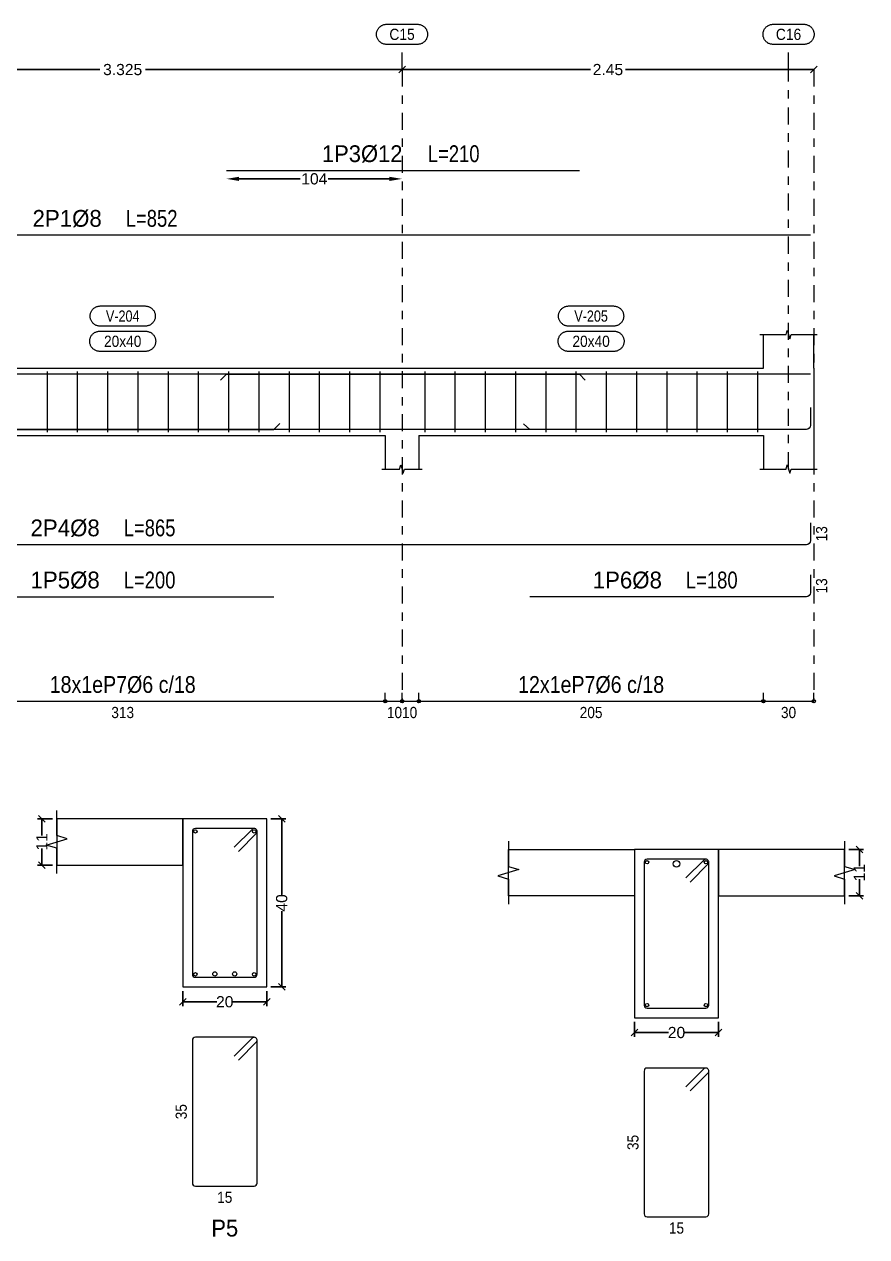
# Model space of a CAD drawing. Header units: millimetres. Extents: x 0 to 190, y -70 to 53.
# Drawn here: x 98.63 to 108.66, y -2.4 to 12.03 of the extents above; entities that cross this region are included whole.
import ezdxf
from ezdxf.enums import TextEntityAlignment as Align

# ---------------------------------------------------------------- set-up
doc = ezdxf.new("R2010")
doc.units = ezdxf.units.MM
doc.linetypes.add('CYPE_RAYAPUNTO', pattern=[0.4125, 0.2025, -0.105, 0, -0.105])
for name, color, linetype, lineweight in [('ALZ_ARM_LONG_ARM_TEXTOS', 3, 'Continuous', 9), ('ALZ_ARM_LONG_TXT_LONG', 3, 'Continuous', 9), ('ALZ_ARM_TRANS_TXT_EST', 3, 'Continuous', 9), ('ALZ_CONT_NUDOS', 122, 'Continuous', 9), ('ALZ_CONT_VIG_HORMIGON', 2, 'Continuous', 9), ('ALZ_COT_COT_ANCLAJES', 3, 'Continuous', 0), ('ALZ_COT_COT_ARM', 3, 'Continuous', 0), ('ALZ_COT_COT_EST', 3, 'Continuous', 0), ('ALZ_COT_COT_LIN_APOYOS', 2, 'CYPE_RAYAPUNTO', 0), ('ALZ_COT_LONGITUD_PROYECTADA', 122, 'Continuous', 0), ('ALZ_COT_TEXTOS_ESTRIBOS', 122, 'Continuous', 0), ('ALZ_REF_COT_LIN_AUX_COTA', 2, 'CYPE_RAYAPUNTO', 9), ('ALZ_REF_REF_NOMBRE', 3, 'Continuous', 9), ('ALZ_REF_REF_REFERENCIA', 3, 'Continuous', 9), ('ALZ_REF_TEXTO_REF_NOMBRE', 3, 'Continuous', 9), ('ALZ_REF_TEXTO_REF_REFERENCIA', 3, 'Continuous', 9), ('ARM_LONGITUDINAL_Ø10', 103, 'Continuous', 9), ('ARM_LONGITUDINAL_Ø12', 171, 'Continuous', 9), ('ARM_LONGITUDINAL_Ø16', 212, 'Continuous', 9), ('ARM_LONGITUDINAL_Ø8', 32, 'Continuous', 9), ('ARM_TRANSVERSAL_Ø6', 151, 'Continuous', 9), ('SEC_CONT_FORJADOS_SECCION', 8, 'Continuous', 9), ('SEC_CONT_VIG_HORMIGON_SECCION', 2, 'Continuous', 9), ('SEC_COTAS_SEC_DIM_VIGA', 122, 'Continuous', 0), ('SEC_COTAS_TEXTOS_DESPIECE_ESTRIBADO', 122, 'Continuous', 0), ('SEC_REF_TXT_POSICIONES_ARM_ESTRIBOS', 1, 'Continuous', 9)]:
    doc.layers.add(name, color=color, linetype=linetype, lineweight=lineweight)
doc.styles.add('CYPETXT_0.2_romans', font='arial.ttf', dxfattribs={"height": 0.133333})
doc.styles.add('CYPETXT_romans', font='arial.ttf', dxfattribs={"height": 0.2})
doc.dimstyles.new('cype_arrow', dxfattribs={"dimtxt": 0.18, "dimasz": 0.15, "dimexe": 0.05, "dimexo": 0.05, "dimgap": 0, "dimtad": 0, "dimdec": 4, "dimzin": 0, "dimdsep": 46, "dimtxsty": 'CYPETXT_0.2_romans', "dimcen": 0.09, "dimadec": 0, "dimazin": 0, "dimtfac": 1, "dimtdec": 4, "dimtofl": 0, "dimtmove": 2, "dimatfit": 3, "dimfxl": 1, "dimtolj": 1, "dimtzin": 0, "dimarcsym": 0})
doc.dimstyles.new('cype_oblique', dxfattribs={"dimtxt": 0.18, "dimasz": 0.18, "dimexe": 0.05, "dimexo": 0.05, "dimgap": 0, "dimtad": 0, "dimdec": 4, "dimzin": 0, "dimdsep": 46, "dimtxsty": 'CYPETXT_0.2_romans', "dimblk": 'OBLIQUE', "dimtsz": 0.04, "dimcen": 0.09, "dimadec": 0, "dimazin": 0, "dimtfac": 1, "dimtdec": 4, "dimtofl": 0, "dimtmove": 2, "dimatfit": 3, "dimfxl": 1, "dimtolj": 1, "dimtzin": 0, "dimarcsym": 0})

# ---------------------------------------------------------------- blocks, each defined once
blk = doc.blocks.new('*D421')
at = {"layer": 'ALZ_COT_LONGITUD_PROYECTADA', "color": 0, "lineweight": -2, "transparency": 16777216}
for p, q in [((96.434, 11.447), (96.514, 11.527)), ((96.474, 11.487), (99.529, 11.487)), ((103.125, 11.487), (100.07, 11.487)), ((103.085, 11.447), (103.165, 11.527))]:
    blk.add_line(p, q, dxfattribs=at)
at = {"layer": 'Defpoints', "color": 0, "transparency": 16777216}
for p in [(96.474, 11.487), (96.474, 11.487), (103.125, 11.487)]:
    blk.add_point(p, dxfattribs=at)
at = {"layer": 'ALZ_COT_LONGITUD_PROYECTADA', "color": 0, "transparency": 16777216, "insert": (99.799, 11.487), "char_height": 0.1333, "attachment_point": 5, "style": 'CYPETXT_0.2_romans'}
blk.add_mtext('\\A1;3.325', dxfattribs=at)
blk = doc.blocks.new('_OBLIQUE')
at = {"color": 0, "linetype": 'ByBlock', "lineweight": -2}
blk.add_line((-0.5, -0.5), (0.5, 0.5), dxfattribs=at)
blk = doc.blocks.new('*D422')
at = {"layer": 'ALZ_COT_LONGITUD_PROYECTADA', "color": 0, "lineweight": -2, "transparency": 16777216}
for p, q in [((103.085, 11.447), (103.165, 11.527)), ((103.125, 11.487), (105.367, 11.487)), ((108.025, 11.487), (105.782, 11.487)), ((107.985, 11.447), (108.065, 11.527))]:
    blk.add_line(p, q, dxfattribs=at)
at = {"layer": 'Defpoints', "color": 0, "transparency": 16777216}
for p in [(103.125, 11.487), (103.125, 11.487), (108.025, 11.487)]:
    blk.add_point(p, dxfattribs=at)
at = {"layer": 'ALZ_COT_LONGITUD_PROYECTADA', "color": 0, "transparency": 16777216, "insert": (105.575, 11.487), "char_height": 0.1333, "attachment_point": 5, "style": 'CYPETXT_0.2_romans'}
blk.add_mtext('\\A1;2.45', dxfattribs=at)
blk = doc.blocks.new('*D424')
at = {"layer": 'ALZ_COT_COT_ARM', "color": 0, "lineweight": -2, "transparency": 16777216}
for p, q in [((101.185, 10.187), (101.913, 10.187)), ((102.975, 10.187), (102.246, 10.187))]:
    blk.add_line(p, q, dxfattribs=at)
at = {"layer": 'ALZ_COT_COT_ARM', "color": 0, "transparency": 16777216}
for points in [[(101.185, 10.212), (101.185, 10.162), (101.035, 10.187)], [(102.975, 10.212), (102.975, 10.162), (103.125, 10.187)]]:
    blk.add_solid(points, dxfattribs=at)
at = {"layer": 'Defpoints', "color": 0, "transparency": 16777216}
for p in [(101.035, 10.187), (103.125, 10.187), (103.125, 10.187)]:
    blk.add_point(p, dxfattribs=at)
at = {"layer": 'ALZ_COT_COT_ARM', "color": 0, "transparency": 16777216, "insert": (102.08, 10.187), "char_height": 0.1333, "attachment_point": 5, "style": 'CYPETXT_0.2_romans'}
blk.add_mtext('\\A1;104', dxfattribs=at)
blk = doc.blocks.new('*D449')
at = {"layer": 'Defpoints', "color": 0, "transparency": 16777216}
for p in [(100.514, 0.573), (101.514, 0.573), (101.514, 0.396)]:
    blk.add_point(p, dxfattribs=at)
at = {"layer": 'SEC_COTAS_SEC_DIM_VIGA', "color": 0, "lineweight": -2, "transparency": 16777216}
for p, q in [((100.474, 0.356), (100.554, 0.436)), ((100.514, 0.523), (100.514, 0.346)), ((101.474, 0.356), (101.554, 0.436)), ((101.514, 0.523), (101.514, 0.346)), ((100.514, 0.396), (100.918, 0.396)), ((101.514, 0.396), (101.111, 0.396))]:
    blk.add_line(p, q, dxfattribs=at)
at = {"layer": 'SEC_COTAS_SEC_DIM_VIGA', "color": 0, "transparency": 16777216, "insert": (101.014, 0.396), "char_height": 0.1333, "attachment_point": 5, "style": 'CYPETXT_0.2_romans'}
blk.add_mtext('\\A1;20', dxfattribs=at)
blk = doc.blocks.new('*D450')
at = {"layer": 'Defpoints', "color": 0, "transparency": 16777216}
for p in [(98.837, 2.573), (99.014, 2.573), (99.014, 2.023)]:
    blk.add_point(p, dxfattribs=at)
at = {"layer": 'SEC_COTAS_SEC_DIM_VIGA', "color": 0, "lineweight": -2, "transparency": 16777216}
for p, q in [((98.877, 2.533), (98.797, 2.613)), ((98.964, 2.573), (98.787, 2.573)), ((98.837, 2.573), (98.837, 2.374)), ((98.837, 2.023), (98.837, 2.222)), ((98.964, 2.023), (98.787, 2.023)), ((98.877, 1.983), (98.797, 2.063))]:
    blk.add_line(p, q, dxfattribs=at)
at = {"layer": 'SEC_COTAS_SEC_DIM_VIGA', "color": 0, "transparency": 16777216, "insert": (98.837, 2.298), "char_height": 0.1333, "attachment_point": 5, "rotation": 90, "style": 'CYPETXT_0.2_romans'}
blk.add_mtext('\\A1;11', dxfattribs=at)
blk = doc.blocks.new('*D451')
at = {"layer": 'Defpoints', "color": 0, "transparency": 16777216}
for p in [(101.514, 2.573), (101.692, 2.573), (101.514, 0.573)]:
    blk.add_point(p, dxfattribs=at)
at = {"layer": 'SEC_COTAS_SEC_DIM_VIGA', "color": 0, "lineweight": -2, "transparency": 16777216}
for p, q in [((101.732, 2.533), (101.652, 2.613)), ((101.564, 2.573), (101.742, 2.573)), ((101.692, 2.573), (101.692, 1.671)), ((101.692, 0.573), (101.692, 1.475)), ((101.732, 0.533), (101.652, 0.613)), ((101.564, 0.573), (101.742, 0.573))]:
    blk.add_line(p, q, dxfattribs=at)
at = {"layer": 'SEC_COTAS_SEC_DIM_VIGA', "color": 0, "transparency": 16777216, "insert": (101.692, 1.573), "char_height": 0.1333, "attachment_point": 5, "rotation": 90, "style": 'CYPETXT_0.2_romans'}
blk.add_mtext('\\A1;40', dxfattribs=at)
blk = doc.blocks.new('*D452')
at = {"layer": 'Defpoints', "color": 0, "transparency": 16777216}
for p in [(105.891, 0.207), (106.891, 0.207), (106.891, 0.03)]:
    blk.add_point(p, dxfattribs=at)
at = {"layer": 'SEC_COTAS_SEC_DIM_VIGA', "color": 0, "lineweight": -2, "transparency": 16777216}
for p, q in [((105.891, 0.157), (105.891, -0.02)), ((106.891, 0.157), (106.891, -0.02)), ((105.851, -0.01), (105.931, 0.07)), ((105.891, 0.03), (106.294, 0.03)), ((106.891, 0.03), (106.487, 0.03)), ((106.851, -0.01), (106.931, 0.07))]:
    blk.add_line(p, q, dxfattribs=at)
at = {"layer": 'SEC_COTAS_SEC_DIM_VIGA', "color": 0, "transparency": 16777216, "insert": (106.391, 0.03), "char_height": 0.1333, "attachment_point": 5, "style": 'CYPETXT_0.2_romans'}
blk.add_mtext('\\A1;20', dxfattribs=at)
blk = doc.blocks.new('*D453')
at = {"layer": 'Defpoints', "color": 0, "transparency": 16777216}
for p in [(108.391, 2.207), (108.568, 2.207), (108.391, 1.657)]:
    blk.add_point(p, dxfattribs=at)
at = {"layer": 'SEC_COTAS_SEC_DIM_VIGA', "color": 0, "lineweight": -2, "transparency": 16777216}
for p, q in [((108.441, 2.207), (108.618, 2.207)), ((108.608, 2.167), (108.528, 2.247)), ((108.568, 2.207), (108.568, 2.008)), ((108.568, 1.657), (108.568, 1.856)), ((108.441, 1.657), (108.618, 1.657)), ((108.608, 1.617), (108.528, 1.697))]:
    blk.add_line(p, q, dxfattribs=at)
at = {"layer": 'SEC_COTAS_SEC_DIM_VIGA', "color": 0, "transparency": 16777216, "insert": (108.568, 1.932), "char_height": 0.1333, "attachment_point": 5, "rotation": 90, "style": 'CYPETXT_0.2_romans'}
blk.add_mtext('\\A1;11', dxfattribs=at)

msp = doc.modelspace()

# ---------------------------------------------------------------- linework, layer by layer
at = {"layer": 'ALZ_CONT_NUDOS'}
for p, q in [((107.42452, 7.93463), (107.42452, 8.33463)), ((108.02452, 7.93463), (108.02452, 8.33463)), ((102.92452, 7.13463), (102.92452, 6.73463)), ((103.32452, 7.13463), (103.32452, 6.73463)), ((107.42452, 7.13463), (107.42452, 6.73463)), ((108.02452, 7.13463), (108.02452, 6.73463))]:
    msp.add_line(p, q, dxfattribs=at)
for points in [[(107.38452, 8.33463), (107.69452, 8.33463), (107.70952, 8.38463), (107.73952, 8.28463), (107.75452, 8.33463), (108.06452, 8.33463)], [(102.92452, 7.93463), (103.32452, 7.93463)], [(108.02452, 7.93463), (108.02452, 7.13463)], [(102.88452, 6.73463), (103.09452, 6.73463), (103.10952, 6.78463), (103.13952, 6.68463), (103.15452, 6.73463), (103.36452, 6.73463)], [(107.38452, 6.73463), (107.69452, 6.73463), (107.70952, 6.78463), (107.73952, 6.68463), (107.75452, 6.73463), (108.06452, 6.73463)]]:
    msp.add_lwpolyline(points, dxfattribs=at)
at = {"layer": 'ALZ_CONT_VIG_HORMIGON'}
for p, q in [((96.67438, 7.93463), (102.92452, 7.93463)), ((103.32452, 7.93463), (107.42452, 7.93463)), ((96.67438, 7.13463), (102.92452, 7.13463)), ((103.32452, 7.13463), (107.42452, 7.13463))]:
    msp.add_line(p, q, dxfattribs=at)
at = {"layer": 'ALZ_COT_COT_EST'}
for p, q in [((102.92452, 3.97159), (102.92452, 4.07159)), ((103.12452, 3.97159), (103.12452, 4.07159)), ((103.32452, 3.97159), (103.32452, 4.07159)), ((107.42452, 3.97159), (107.42452, 4.07159))]:
    msp.add_line(p, q, dxfattribs=at)
for points in [[(96.67438, 3.97159), (102.92452, 3.97159), (102.92452, 4.07159)], [(102.92452, 3.97159), (103.12452, 3.97159), (103.12452, 4.07159)], [(103.12452, 3.97159), (103.32452, 3.97159), (103.32452, 4.07159)], [(103.32452, 3.97159), (107.42452, 3.97159), (107.42452, 4.07159)], [(107.42452, 3.97159), (108.02452, 3.97159), (108.02452, 4.07159)]]:
    msp.add_lwpolyline(points, dxfattribs=at)
for centre in [(102.92452, 3.97159), (102.92452, 3.97159), (103.12452, 3.97159), (103.12452, 3.97159), (103.32452, 3.97159), (103.32452, 3.97159), (107.42452, 3.97159), (107.42452, 3.97159), (108.02452, 3.97159)]:
    msp.add_circle(centre, 0.02, dxfattribs=at)
at = {"layer": 'ALZ_COT_COT_LIN_APOYOS'}
for p, q in [((103.12452, 11.48673), (103.12452, 3.97159)), ((108.02452, 11.48673), (108.02452, 3.97159))]:
    msp.add_line(p, q, dxfattribs=at)
at = {"layer": 'ALZ_REF_COT_LIN_AUX_COTA'}
for p, q in [((103.12452, 11.48673), (103.12452, 11.78673)), ((107.72452, 11.48673), (107.72452, 11.78673)), ((107.72452, 6.73463), (107.72452, 11.48673))]:
    msp.add_line(p, q, dxfattribs=at)
at = {"layer": 'ALZ_REF_REF_NOMBRE'}
for points in [[(100.06745, 8.67463), (100.07547, 8.67436), (100.08344, 8.67356), (100.09135, 8.67222), (100.09915, 8.67036), (100.10681, 8.66799), (100.1143, 8.6651), (100.12157, 8.66173), (100.1286, 8.65787), (100.13536, 8.65356), (100.14182, 8.6488), (100.14794, 8.64362), (100.15371, 8.63805), (100.15909, 8.6321), (100.16406, 8.62581), (100.1686, 8.6192), (100.17268, 8.6123), (100.1763, 8.60514), (100.17943, 8.59776), (100.18206, 8.59018), (100.18418, 8.58244), (100.18578, 8.57459), (100.18685, 8.56664), (100.18738, 8.55864), (100.18738, 8.55062), (100.18685, 8.54261), (100.18578, 8.53467), (100.18418, 8.52681), (100.18206, 8.51907), (100.17943, 8.5115), (100.1763, 8.50411), (100.17268, 8.49696), (100.1686, 8.49006), (100.16406, 8.48344), (100.15909, 8.47715), (100.15371, 8.4712), (100.14794, 8.46563), (100.14182, 8.46045), (100.13536, 8.45569), (100.1286, 8.45138), (100.12157, 8.44752), (100.1143, 8.44415), (100.10681, 8.44127), (100.09915, 8.43889), (100.09135, 8.43703), (100.08344, 8.4357), (100.07547, 8.43489), (100.06745, 8.43463), (99.53145, 8.43463), (99.52343, 8.43489), (99.51546, 8.4357), (99.50755, 8.43703), (99.49975, 8.43889), (99.49209, 8.44127), (99.4846, 8.44415), (99.47733, 8.44752), (99.4703, 8.45138), (99.46354, 8.45569), (99.45708, 8.46045), (99.45096, 8.46563), (99.44519, 8.4712), (99.43981, 8.47715), (99.43484, 8.48344), (99.4303, 8.49006), (99.42622, 8.49696), (99.4226, 8.50411), (99.41947, 8.5115), (99.41684, 8.51907), (99.41472, 8.52681), (99.41312, 8.53467), (99.41205, 8.54261), (99.41152, 8.55062), (99.41152, 8.55864), (99.41205, 8.56664), (99.41312, 8.57459), (99.41472, 8.58244), (99.41684, 8.59018), (99.41947, 8.59776), (99.4226, 8.60514), (99.42622, 8.6123), (99.4303, 8.6192), (99.43484, 8.62581), (99.43981, 8.6321), (99.44519, 8.63805), (99.45096, 8.64362), (99.45708, 8.6488), (99.46354, 8.65356), (99.4703, 8.65787), (99.47733, 8.66173), (99.4846, 8.6651), (99.49209, 8.66799), (99.49975, 8.67036), (99.50755, 8.67222), (99.51546, 8.67356), (99.52343, 8.67436), (99.53145, 8.67463), (100.06745, 8.67463)], [(105.64252, 8.67463), (105.65053, 8.67436), (105.65851, 8.67356), (105.66642, 8.67222), (105.67422, 8.67036), (105.68188, 8.66799), (105.68937, 8.6651), (105.69664, 8.66173), (105.70367, 8.65787), (105.71043, 8.65356), (105.71689, 8.6488), (105.72301, 8.64362), (105.72878, 8.63805), (105.73416, 8.6321), (105.73913, 8.62581), (105.74367, 8.6192), (105.74775, 8.6123), (105.75137, 8.60514), (105.7545, 8.59776), (105.75713, 8.59018), (105.75925, 8.58244), (105.76085, 8.57459), (105.76192, 8.56664), (105.76245, 8.55864), (105.76245, 8.55062), (105.76192, 8.54261), (105.76085, 8.53467), (105.75925, 8.52681), (105.75713, 8.51907), (105.7545, 8.5115), (105.75137, 8.50411), (105.74775, 8.49696), (105.74367, 8.49006), (105.73913, 8.48344), (105.73416, 8.47715), (105.72878, 8.4712), (105.72301, 8.46563), (105.71689, 8.46045), (105.71043, 8.45569), (105.70367, 8.45138), (105.69664, 8.44752), (105.68937, 8.44415), (105.68188, 8.44127), (105.67422, 8.43889), (105.66642, 8.43703), (105.65851, 8.4357), (105.65053, 8.43489), (105.64252, 8.43463), (105.10652, 8.43463), (105.0985, 8.43489), (105.09053, 8.4357), (105.08262, 8.43703), (105.07482, 8.43889), (105.06716, 8.44127), (105.05967, 8.44415), (105.0524, 8.44752), (105.04537, 8.45138), (105.03861, 8.45569), (105.03215, 8.46045), (105.02603, 8.46563), (105.02026, 8.4712), (105.01488, 8.47715), (105.00991, 8.48344), (105.00537, 8.49006), (105.00129, 8.49696), (104.99767, 8.50411), (104.99454, 8.5115), (104.99191, 8.51907), (104.98979, 8.52681), (104.98819, 8.53467), (104.98712, 8.54261), (104.98659, 8.55062), (104.98659, 8.55864), (104.98712, 8.56664), (104.98819, 8.57459), (104.98979, 8.58244), (104.99191, 8.59018), (104.99454, 8.59776), (104.99767, 8.60514), (105.00129, 8.6123), (105.00537, 8.6192), (105.00991, 8.62581), (105.01488, 8.6321), (105.02026, 8.63805), (105.02603, 8.64362), (105.03215, 8.6488), (105.03861, 8.65356), (105.04537, 8.65787), (105.0524, 8.66173), (105.05967, 8.6651), (105.06716, 8.66799), (105.07482, 8.67036), (105.08262, 8.67222), (105.09053, 8.67356), (105.0985, 8.67436), (105.10652, 8.67463), (105.64252, 8.67463)], [(100.07245, 8.37463), (100.08047, 8.37436), (100.08844, 8.37356), (100.09635, 8.37222), (100.10415, 8.37036), (100.11181, 8.36799), (100.1193, 8.3651), (100.12657, 8.36173), (100.1336, 8.35787), (100.14036, 8.35356), (100.14682, 8.3488), (100.15294, 8.34362), (100.15871, 8.33805), (100.16409, 8.3321), (100.16906, 8.32581), (100.1736, 8.3192), (100.17768, 8.3123), (100.1813, 8.30514), (100.18443, 8.29776), (100.18706, 8.29018), (100.18918, 8.28244), (100.19078, 8.27459), (100.19185, 8.26664), (100.19238, 8.25864), (100.19238, 8.25062), (100.19185, 8.24261), (100.19078, 8.23467), (100.18918, 8.22681), (100.18706, 8.21907), (100.18443, 8.2115), (100.1813, 8.20411), (100.17768, 8.19696), (100.1736, 8.19006), (100.16906, 8.18344), (100.16409, 8.17715), (100.15871, 8.1712), (100.15294, 8.16563), (100.14682, 8.16045), (100.14036, 8.15569), (100.1336, 8.15138), (100.12657, 8.14752), (100.1193, 8.14415), (100.11181, 8.14127), (100.10415, 8.13889), (100.09635, 8.13703), (100.08844, 8.1357), (100.08047, 8.13489), (100.07245, 8.13463), (99.52645, 8.13463), (99.51843, 8.13489), (99.51046, 8.1357), (99.50255, 8.13703), (99.49475, 8.13889), (99.48709, 8.14127), (99.4796, 8.14415), (99.47233, 8.14752), (99.4653, 8.15138), (99.45854, 8.15569), (99.45208, 8.16045), (99.44596, 8.16563), (99.44019, 8.1712), (99.43481, 8.17715), (99.42984, 8.18344), (99.4253, 8.19006), (99.42122, 8.19696), (99.4176, 8.20411), (99.41447, 8.2115), (99.41184, 8.21907), (99.40972, 8.22681), (99.40812, 8.23467), (99.40705, 8.24261), (99.40652, 8.25062), (99.40652, 8.25864), (99.40705, 8.26664), (99.40812, 8.27459), (99.40972, 8.28244), (99.41184, 8.29018), (99.41447, 8.29776), (99.4176, 8.30514), (99.42122, 8.3123), (99.4253, 8.3192), (99.42984, 8.32581), (99.43481, 8.3321), (99.44019, 8.33805), (99.44596, 8.34362), (99.45208, 8.3488), (99.45854, 8.35356), (99.4653, 8.35787), (99.47233, 8.36173), (99.4796, 8.3651), (99.48709, 8.36799), (99.49475, 8.37036), (99.50255, 8.37222), (99.51046, 8.37356), (99.51843, 8.37436), (99.52645, 8.37463), (100.07245, 8.37463)], [(105.64752, 8.37463), (105.65553, 8.37436), (105.66351, 8.37356), (105.67142, 8.37222), (105.67922, 8.37036), (105.68688, 8.36799), (105.69437, 8.3651), (105.70164, 8.36173), (105.70867, 8.35787), (105.71543, 8.35356), (105.72189, 8.3488), (105.72801, 8.34362), (105.73378, 8.33805), (105.73916, 8.3321), (105.74413, 8.32581), (105.74867, 8.3192), (105.75275, 8.3123), (105.75637, 8.30514), (105.7595, 8.29776), (105.76213, 8.29018), (105.76425, 8.28244), (105.76585, 8.27459), (105.76692, 8.26664), (105.76745, 8.25864), (105.76745, 8.25062), (105.76692, 8.24261), (105.76585, 8.23467), (105.76425, 8.22681), (105.76213, 8.21907), (105.7595, 8.2115), (105.75637, 8.20411), (105.75275, 8.19696), (105.74867, 8.19006), (105.74413, 8.18344), (105.73916, 8.17715), (105.73378, 8.1712), (105.72801, 8.16563), (105.72189, 8.16045), (105.71543, 8.15569), (105.70867, 8.15138), (105.70164, 8.14752), (105.69437, 8.14415), (105.68688, 8.14127), (105.67922, 8.13889), (105.67142, 8.13703), (105.66351, 8.1357), (105.65553, 8.13489), (105.64752, 8.13463), (105.10152, 8.13463), (105.0935, 8.13489), (105.08553, 8.1357), (105.07762, 8.13703), (105.06982, 8.13889), (105.06216, 8.14127), (105.05467, 8.14415), (105.0474, 8.14752), (105.04037, 8.15138), (105.03361, 8.15569), (105.02715, 8.16045), (105.02103, 8.16563), (105.01526, 8.1712), (105.00988, 8.17715), (105.00491, 8.18344), (105.00037, 8.19006), (104.99629, 8.19696), (104.99267, 8.20411), (104.98954, 8.2115), (104.98691, 8.21907), (104.98479, 8.22681), (104.98319, 8.23467), (104.98212, 8.24261), (104.98159, 8.25062), (104.98159, 8.25864), (104.98212, 8.26664), (104.98319, 8.27459), (104.98479, 8.28244), (104.98691, 8.29018), (104.98954, 8.29776), (104.99267, 8.30514), (104.99629, 8.3123), (105.00037, 8.3192), (105.00491, 8.32581), (105.00988, 8.3321), (105.01526, 8.33805), (105.02103, 8.34362), (105.02715, 8.3488), (105.03361, 8.35356), (105.04037, 8.35787), (105.0474, 8.36173), (105.05467, 8.3651), (105.06216, 8.36799), (105.06982, 8.37036), (105.07762, 8.37222), (105.08553, 8.37356), (105.0935, 8.37436), (105.10152, 8.37463), (105.64752, 8.37463)]]:
    msp.add_lwpolyline(points, close=True, dxfattribs=at)
at = {"layer": 'ALZ_REF_REF_REFERENCIA'}
for points in [[(103.30852, 12.02673), (103.31653, 12.02646), (103.32451, 12.02566), (103.33242, 12.02433), (103.34022, 12.02247), (103.34788, 12.02009), (103.35537, 12.01721), (103.36264, 12.01383), (103.36967, 12.00998), (103.37643, 12.00567), (103.38289, 12.00091), (103.38901, 11.99573), (103.39478, 11.99016), (103.40016, 11.98421), (103.40513, 11.97791), (103.40967, 11.9713), (103.41375, 11.9644), (103.41737, 11.95724), (103.4205, 11.94986), (103.42313, 11.94229), (103.42525, 11.93455), (103.42685, 11.92669), (103.42792, 11.91874), (103.42845, 11.91074), (103.42845, 11.90272), (103.42792, 11.89472), (103.42685, 11.88677), (103.42525, 11.87891), (103.42313, 11.87118), (103.4205, 11.8636), (103.41737, 11.85622), (103.41375, 11.84906), (103.40967, 11.84216), (103.40513, 11.83555), (103.40016, 11.82926), (103.39478, 11.82331), (103.38901, 11.81773), (103.38289, 11.81256), (103.37643, 11.8078), (103.36967, 11.80348), (103.36264, 11.79963), (103.35537, 11.79625), (103.34788, 11.79337), (103.34022, 11.791), (103.33242, 11.78914), (103.32451, 11.7878), (103.31653, 11.787), (103.30852, 11.78673), (102.94052, 11.78673), (102.9325, 11.787), (102.92453, 11.7878), (102.91662, 11.78914), (102.90882, 11.791), (102.90116, 11.79337), (102.89367, 11.79625), (102.8864, 11.79963), (102.87937, 11.80348), (102.87261, 11.8078), (102.86615, 11.81256), (102.86003, 11.81773), (102.85426, 11.82331), (102.84888, 11.82926), (102.84391, 11.83555), (102.83937, 11.84216), (102.83529, 11.84906), (102.83167, 11.85622), (102.82854, 11.8636), (102.82591, 11.87118), (102.82379, 11.87891), (102.82219, 11.88677), (102.82112, 11.89472), (102.82059, 11.90272), (102.82059, 11.91074), (102.82112, 11.91874), (102.82219, 11.92669), (102.82379, 11.93455), (102.82591, 11.94229), (102.82854, 11.94986), (102.83167, 11.95724), (102.83529, 11.9644), (102.83937, 11.9713), (102.84391, 11.97791), (102.84888, 11.98421), (102.85426, 11.99016), (102.86003, 11.99573), (102.86615, 12.00091), (102.87261, 12.00567), (102.87937, 12.00998), (102.8864, 12.01383), (102.89367, 12.01721), (102.90116, 12.02009), (102.90882, 12.02247), (102.91662, 12.02433), (102.92453, 12.02566), (102.9325, 12.02646), (102.94052, 12.02673), (103.30852, 12.02673)], [(107.90852, 12.02673), (107.91653, 12.02646), (107.92451, 12.02566), (107.93242, 12.02433), (107.94022, 12.02247), (107.94788, 12.02009), (107.95537, 12.01721), (107.96264, 12.01383), (107.96967, 12.00998), (107.97643, 12.00567), (107.98289, 12.00091), (107.98901, 11.99573), (107.99478, 11.99016), (108.00016, 11.98421), (108.00513, 11.97791), (108.00967, 11.9713), (108.01375, 11.9644), (108.01737, 11.95724), (108.0205, 11.94986), (108.02313, 11.94229), (108.02525, 11.93455), (108.02685, 11.92669), (108.02792, 11.91874), (108.02845, 11.91074), (108.02845, 11.90272), (108.02792, 11.89472), (108.02685, 11.88677), (108.02525, 11.87891), (108.02313, 11.87118), (108.0205, 11.8636), (108.01737, 11.85622), (108.01375, 11.84906), (108.00967, 11.84216), (108.00513, 11.83555), (108.00016, 11.82926), (107.99478, 11.82331), (107.98901, 11.81773), (107.98289, 11.81256), (107.97643, 11.8078), (107.96967, 11.80348), (107.96264, 11.79963), (107.95537, 11.79625), (107.94788, 11.79337), (107.94022, 11.791), (107.93242, 11.78914), (107.92451, 11.7878), (107.91653, 11.787), (107.90852, 11.78673), (107.54052, 11.78673), (107.5325, 11.787), (107.52453, 11.7878), (107.51662, 11.78914), (107.50882, 11.791), (107.50116, 11.79337), (107.49367, 11.79625), (107.4864, 11.79963), (107.47937, 11.80348), (107.47261, 11.8078), (107.46615, 11.81256), (107.46003, 11.81773), (107.45426, 11.82331), (107.44888, 11.82926), (107.44391, 11.83555), (107.43937, 11.84216), (107.43529, 11.84906), (107.43167, 11.85622), (107.42854, 11.8636), (107.42591, 11.87118), (107.42379, 11.87891), (107.42219, 11.88677), (107.42112, 11.89472), (107.42059, 11.90272), (107.42059, 11.91074), (107.42112, 11.91874), (107.42219, 11.92669), (107.42379, 11.93455), (107.42591, 11.94229), (107.42854, 11.94986), (107.43167, 11.95724), (107.43529, 11.9644), (107.43937, 11.9713), (107.44391, 11.97791), (107.44888, 11.98421), (107.45426, 11.99016), (107.46003, 11.99573), (107.46615, 12.00091), (107.47261, 12.00567), (107.47937, 12.00998), (107.4864, 12.01383), (107.49367, 12.01721), (107.50116, 12.02009), (107.50882, 12.02247), (107.51662, 12.02433), (107.52453, 12.02566), (107.5325, 12.02646), (107.54052, 12.02673), (107.90852, 12.02673)]]:
    msp.add_lwpolyline(points, close=True, dxfattribs=at)
at = {"layer": 'ARM_LONGITUDINAL_Ø10'}
for centre in [(100.89594, 0.72808), (101.13261, 0.72808)]:
    msp.add_circle(centre, 0.025, dxfattribs=at)
at = {"layer": 'ARM_LONGITUDINAL_Ø12'}
for p, q in [((101.03487, 7.86263), (100.96416, 7.79192)), ((105.23487, 7.86263), (105.30558, 7.79192))]:
    msp.add_line(p, q, dxfattribs=at)
for points in [[(101.03487, 10.28673), (105.23487, 10.28673)], [(101.03487, 7.86263), (105.23487, 7.86263)]]:
    msp.add_lwpolyline(points, dxfattribs=at)
at = {"layer": 'ARM_LONGITUDINAL_Ø16'}
msp.add_circle((106.39068, 2.03708), 0.04, dxfattribs=at)
at = {"layer": 'ARM_LONGITUDINAL_Ø8'}
for p, q in [((101.59949, 7.20663), (101.6702, 7.27734)), ((104.64452, 7.20663), (104.56853, 7.27164))]:
    msp.add_line(p, q, dxfattribs=at)
for points in [[(107.98452, 9.51715), (91.26238, 9.51715), (91.24401, 9.5135), (91.22844, 9.5031), (91.21803, 9.48752), (91.21438, 9.46915), (91.21438, 9.25715)], [(107.98452, 7.86263), (91.26238, 7.86263), (91.24401, 7.85897), (91.22844, 7.84857), (91.21803, 7.833), (91.21438, 7.81463), (91.21438, 7.60263)], [(107.98452, 7.46663), (107.98452, 7.25463), (107.98087, 7.23626), (107.97046, 7.22069), (107.95489, 7.21028), (107.93652, 7.20663), (91.26238, 7.20663), (91.24401, 7.21028), (91.22844, 7.22069), (91.21803, 7.23626), (91.21438, 7.25463), (91.21438, 7.46663)], [(107.98452, 7.46663), (107.98452, 7.25463), (107.98087, 7.23626), (107.97046, 7.22069), (107.95489, 7.21028), (107.93652, 7.20663), (104.64452, 7.20663)], [(97.59949, 7.20663), (101.59949, 7.20663)], [(107.98452, 6.09463), (107.98452, 5.88263), (107.98087, 5.86426), (107.97046, 5.84869), (107.95489, 5.83828), (107.93652, 5.83463), (91.26238, 5.83463), (91.24401, 5.83828), (91.22844, 5.84869), (91.21803, 5.86426), (91.21438, 5.88263), (91.21438, 6.09463)], [(107.98452, 5.47463), (107.98452, 5.26263), (107.98087, 5.24426), (107.97046, 5.22869), (107.95489, 5.21828), (107.93652, 5.21463), (104.64452, 5.21463)], [(97.59949, 5.21461), (101.59949, 5.21461)]]:
    msp.add_lwpolyline(points, dxfattribs=at)
for centre in [(100.66428, 2.42308), (101.36428, 2.42308), (106.04068, 2.05708), (106.74068, 2.05708), (100.66428, 0.72308), (101.36428, 0.72308), (106.04068, 0.35708), (106.74068, 0.35708)]:
    msp.add_circle(centre, 0.02, dxfattribs=at)
at = {"layer": 'ARM_TRANSVERSAL_Ø6'}
for p, q in [((98.89945, 7.89463), (98.89945, 7.17463)), ((99.25945, 7.89463), (99.25945, 7.17463)), ((99.61945, 7.89463), (99.61945, 7.17463)), ((99.97945, 7.89463), (99.97945, 7.17463)), ((100.33945, 7.89463), (100.33945, 7.17463)), ((100.69945, 7.89463), (100.69945, 7.17463)), ((101.05945, 7.89463), (101.05945, 7.17463)), ((101.41945, 7.89463), (101.41945, 7.17463)), ((101.77945, 7.89463), (101.77945, 7.17463)), ((102.13945, 7.89463), (102.13945, 7.17463)), ((102.49945, 7.89463), (102.49945, 7.17463)), ((102.85945, 7.89463), (102.85945, 7.17463)), ((103.39452, 7.89463), (103.39452, 7.17463)), ((103.75452, 7.89463), (103.75452, 7.17463)), ((104.11452, 7.89463), (104.11452, 7.17463)), ((104.47452, 7.89463), (104.47452, 7.17463)), ((104.83452, 7.89463), (104.83452, 7.17463)), ((105.19452, 7.89463), (105.19452, 7.17463)), ((105.55452, 7.89463), (105.55452, 7.17463)), ((105.91452, 7.89463), (105.91452, 7.17463)), ((106.27452, 7.89463), (106.27452, 7.17463)), ((106.63452, 7.89463), (106.63452, 7.17463)), ((106.99452, 7.89463), (106.99452, 7.17463)), ((107.35452, 7.89463), (107.35452, 7.17463))]:
    msp.add_line(p, q, dxfattribs=at)
for points in [[(101.17689, 2.1862), (101.39259, 2.4025), (101.39546, 2.40719), (101.39756, 2.41226), (101.39885, 2.4176), (101.39928, 2.42308), (101.3986, 2.42991), (101.39661, 2.43647), (101.39338, 2.44252), (101.38903, 2.44783), (101.38372, 2.45218), (101.37767, 2.45541), (101.37111, 2.4574), (101.36428, 2.45808), (100.66428, 2.45808), (100.65088, 2.45541), (100.63953, 2.44783), (100.63194, 2.43647), (100.62928, 2.42308), (100.62928, 0.72308), (100.63194, 0.70968), (100.63953, 0.69833), (100.65088, 0.69074), (100.66428, 0.68808), (101.36428, 0.68808), (101.37767, 0.69074), (101.38903, 0.69833), (101.39661, 0.70968), (101.39928, 0.72308), (101.39928, 2.42308), (101.3986, 2.42991), (101.39661, 2.43647), (101.39338, 2.44252), (101.38903, 2.44783), (101.38372, 2.45218), (101.37767, 2.45541), (101.37111, 2.4574), (101.36428, 2.45808), (101.35745, 2.4574), (101.35088, 2.45541), (101.34483, 2.45218), (101.33953, 2.44783), (101.1274, 2.23569)], [(106.5533, 1.8202), (106.769, 2.0365), (106.77187, 2.04119), (106.77397, 2.04626), (106.77525, 2.0516), (106.77568, 2.05708), (106.77501, 2.06391), (106.77302, 2.07047), (106.76978, 2.07652), (106.76543, 2.08183), (106.76013, 2.08618), (106.75408, 2.08941), (106.74751, 2.0914), (106.74068, 2.09208), (106.04068, 2.09208), (106.02729, 2.08941), (106.01593, 2.08183), (106.00835, 2.07047), (106.00568, 2.05708), (106.00568, 0.35708), (106.00835, 0.34368), (106.01593, 0.33233), (106.02729, 0.32474), (106.04068, 0.32208), (106.74068, 0.32208), (106.75408, 0.32474), (106.76543, 0.33233), (106.77302, 0.34368), (106.77568, 0.35708), (106.77568, 2.05708), (106.77501, 2.06391), (106.77302, 2.07047), (106.76978, 2.07652), (106.76543, 2.08183), (106.76013, 2.08618), (106.75408, 2.08941), (106.74751, 2.0914), (106.74068, 2.09208), (106.73385, 2.0914), (106.72729, 2.08941), (106.72124, 2.08618), (106.71593, 2.08183), (106.5038, 1.86969)], [(101.17689, -0.29814), (101.39259, -0.08183), (101.39546, -0.07715), (101.39756, -0.07207), (101.39885, -0.06673), (101.39928, -0.06126), (101.3986, -0.05443), (101.39661, -0.04786), (101.39338, -0.04181), (101.38903, -0.03651), (101.38372, -0.03215), (101.37767, -0.02892), (101.37111, -0.02693), (101.36428, -0.02626), (100.66428, -0.02626), (100.65088, -0.02892), (100.63953, -0.03651), (100.63194, -0.04786), (100.62928, -0.06126), (100.62928, -1.76126), (100.63194, -1.77465), (100.63953, -1.786), (100.65088, -1.79359), (100.66428, -1.79626), (101.36428, -1.79626), (101.37767, -1.79359), (101.38903, -1.786), (101.39661, -1.77465), (101.39928, -1.76126), (101.39928, -0.06126), (101.3986, -0.05443), (101.39661, -0.04786), (101.39338, -0.04181), (101.38903, -0.03651), (101.38372, -0.03215), (101.37767, -0.02892), (101.37111, -0.02693), (101.36428, -0.02626), (101.35745, -0.02693), (101.35088, -0.02892), (101.34483, -0.03215), (101.33953, -0.03651), (101.1274, -0.24864)], [(106.5533, -0.66414), (106.769, -0.44783), (106.77187, -0.44315), (106.77397, -0.43807), (106.77525, -0.43273), (106.77568, -0.42726), (106.77501, -0.42043), (106.77302, -0.41386), (106.76978, -0.40781), (106.76543, -0.40251), (106.76013, -0.39815), (106.75408, -0.39492), (106.74751, -0.39293), (106.74068, -0.39226), (106.04068, -0.39226), (106.02729, -0.39492), (106.01593, -0.40251), (106.00835, -0.41386), (106.00568, -0.42726), (106.00568, -2.12726), (106.00835, -2.14065), (106.01593, -2.152), (106.02729, -2.15959), (106.04068, -2.16226), (106.74068, -2.16226), (106.75408, -2.15959), (106.76543, -2.152), (106.77302, -2.14065), (106.77568, -2.12726), (106.77568, -0.42726), (106.77501, -0.42043), (106.77302, -0.41386), (106.76978, -0.40781), (106.76543, -0.40251), (106.76013, -0.39815), (106.75408, -0.39492), (106.74751, -0.39293), (106.74068, -0.39226), (106.73385, -0.39293), (106.72729, -0.39492), (106.72124, -0.39815), (106.71593, -0.40251), (106.5038, -0.61464)]]:
    msp.add_lwpolyline(points, dxfattribs=at)
at = {"layer": 'SEC_CONT_FORJADOS_SECCION'}
for points in [[(99.01428, 1.92308), (99.01428, 2.22308), (98.88928, 2.26058), (99.13928, 2.33558), (99.01428, 2.37308), (99.01428, 2.67308)], [(99.01428, 2.02308), (100.51428, 2.02308), (100.51428, 2.57308), (99.01428, 2.57308)], [(104.39068, 2.30708), (104.39068, 2.00708), (104.51568, 1.96958), (104.26568, 1.89458), (104.39068, 1.85708), (104.39068, 1.55708)], [(104.39068, 2.20708), (105.89068, 2.20708), (105.89068, 1.65708), (104.39068, 1.65708)], [(108.39068, 2.20708), (106.89068, 2.20708), (106.89068, 1.65708), (108.39068, 1.65708)], [(108.39068, 2.30708), (108.39068, 2.00708), (108.51568, 1.96958), (108.26568, 1.89458), (108.39068, 1.85708), (108.39068, 1.55708)]]:
    msp.add_lwpolyline(points, dxfattribs=at)
at = {"layer": 'SEC_CONT_FORJADOS_SECCION', "color": 254, "true_color": 0xdad7d3}
for points in [[(99.01428, 2.02308), (100.51428, 2.02308), (100.51428, 2.57308), (99.01428, 2.57308)], [(104.39068, 2.20708), (105.89068, 2.20708), (105.89068, 1.65708), (104.39068, 1.65708)], [(108.39068, 2.20708), (106.89068, 2.20708), (106.89068, 1.65708), (108.39068, 1.65708)]]:
    msp.add_lwpolyline(points, close=True, dxfattribs=at)
at = {"layer": 'SEC_CONT_VIG_HORMIGON_SECCION'}
for points in [[(101.51428, 2.57308), (100.51428, 2.57308), (100.51428, 0.57308), (101.51428, 0.57308), (101.51428, 2.57308)], [(106.89068, 2.20708), (105.89068, 2.20708), (105.89068, 0.20708), (106.89068, 0.20708), (106.89068, 2.20708)]]:
    msp.add_lwpolyline(points, close=True, dxfattribs=at)

# ---------------------------------------------------------------- texts
at = {"layer": 'ALZ_ARM_LONG_ARM_TEXTOS', "style": 'CYPETXT_romans'}
for s, width, p in [('1P3%%c12', 0.935124, (102.64987, 10.38673)), ('2P1%%c8', 0.947337, (99.13845, 9.61715)), ('2P4%%c8', 0.947337, (99.11445, 5.93463)), ('1P5%%c8', 0.947337, (99.11449, 5.31461)), ('1P6%%c8', 0.947337, (105.80552, 5.31463))]:
    msp.add_text(s, height=0.2, dxfattribs=dict(at, width=width)).set_placement(p, align=Align.CENTER)
at = {"layer": 'ALZ_ARM_LONG_TXT_LONG', "style": 'CYPETXT_romans', "width": 0.785606}
for s, p in [(' L=210', (103.70837, 10.38673)), (' L=852', (100.11295, 9.61715)), (' L=865', (100.08895, 5.93463)), (' L=200', (100.08899, 5.31461)), (' L=180', (106.78002, 5.31463))]:
    msp.add_text(s, height=0.2, dxfattribs=at).set_placement(p, align=Align.CENTER)
at = {"layer": 'ALZ_ARM_TRANS_TXT_EST', "style": 'CYPETXT_romans', "width": 0.835132}
for s, p in [('18x1eP7%%c6 c/18', (99.79945, 4.07159)), ('12x1eP7%%c6 c/18', (105.37452, 4.07159))]:
    msp.add_text(s, height=0.2, dxfattribs=at).set_placement(p, align=Align.CENTER)
at = {"layer": 'ALZ_COT_COT_ANCLAJES', "style": 'CYPETXT_romans', "width": 0.872274}
for p in [(108.05119, 5.96463), (108.05119, 5.34463)]:
    msp.add_text('13', height=0.133333, rotation=90, dxfattribs=at).set_placement(p, align=Align.TOP_CENTER)
at = {"layer": 'ALZ_COT_TEXTOS_ESTRIBOS', "style": 'CYPETXT_romans', "width": 0.872274}
for s, p in [('313', (99.79945, 3.90492)), ('205', (105.37452, 3.90492)), ('30', (107.72452, 3.90492))]:
    msp.add_text(s, height=0.133333, dxfattribs=at).set_placement(p, align=Align.TOP_CENTER)
msp.add_text('10', height=0.133333, dxfattribs=at).set_placement((103.12452, 3.90492), align=Align.TOP_RIGHT)
msp.add_text('10', height=0.133333, dxfattribs=at).set_placement((103.12452, 3.90492), align=Align.TOP_LEFT)
at = {"layer": 'ALZ_REF_TEXTO_REF_NOMBRE', "style": 'CYPETXT_romans'}
for s, width, p in [('V-204', 0.803518, (99.79945, 8.55463)), ('V-205', 0.803518, (105.37452, 8.55463)), ('20x40', 0.876123, (99.79945, 8.25463)), ('20x40', 0.876123, (105.37452, 8.25463))]:
    msp.add_text(s, height=0.133333, dxfattribs=dict(at, width=width)).set_placement(p, align=Align.MIDDLE_CENTER)
at = {"layer": 'ALZ_REF_TEXTO_REF_REFERENCIA', "style": 'CYPETXT_romans', "width": 0.8832}
for s, p in [('C15', (103.12452, 11.90673)), ('C16', (107.72452, 11.90673))]:
    msp.add_text(s, height=0.133333, dxfattribs=at).set_placement(p, align=Align.MIDDLE_CENTER)
at = {"layer": 'SEC_COTAS_TEXTOS_DESPIECE_ESTRIBADO', "style": 'CYPETXT_romans', "width": 0.872274}
for p in [(100.56261, -0.91126), (105.93901, -1.27726)]:
    msp.add_text('35', height=0.133333, rotation=90, dxfattribs=at).set_placement(p, align=Align.CENTER)
for p in [(101.01428, -1.86292), (106.39068, -2.22892)]:
    msp.add_text('15', height=0.133333, dxfattribs=at).set_placement(p, align=Align.TOP_CENTER)
at = {"layer": 'SEC_REF_TXT_POSICIONES_ARM_ESTRIBOS', "style": 'CYPETXT_romans', "width": 0.935124}
msp.add_text('P5', height=0.2, dxfattribs=at).set_placement((101.01428, -2.29626), align=Align.MIDDLE_CENTER)

# ---------------------------------------------------------------- dimensions: what is measured, and where the dimension line sits
at = {"layer": 'ALZ_COT_COT_ARM'}
dim = msp.add_aligned_dim(p1=(101.03487, 10.18673), p2=(103.12452, 10.18673), distance=0, text='104', dimstyle='cype_arrow', override={"dimexe": 0, "dimexo": 0}, dxfattribs=at)
dim.commit()
dim.dimension.update_dxf_attribs({"geometry": '*D424', "text_midpoint": (102.07969, 10.18673)})
at = {"layer": 'ALZ_COT_LONGITUD_PROYECTADA'}
for p1, p2, text, picture, middle in [((103.12452, 11.48673), (96.47438, 11.48673), '3.325', '*D421', (99.79945, 11.48673)), ((108.02452, 11.48673), (103.12452, 11.48673), '2.45', '*D422', (105.57452, 11.48673))]:
    dim = msp.add_aligned_dim(p1=p1, p2=p2, distance=0, text=text, dimstyle='cype_oblique', override={"dimexe": 0, "dimexo": 0}, dxfattribs=at)
    dim.commit()
    dim.dimension.update_dxf_attribs({"geometry": picture, "text_midpoint": middle})
at = {"layer": 'SEC_COTAS_SEC_DIM_VIGA'}
for p1, p2, distance, text, picture, middle in [((99.01428, 2.02308), (99.01428, 2.57308), 0.17733, '11', '*D450', (98.83694, 2.29808)), ((101.51428, 0.57308), (101.51428, 2.57308), -0.17733, '40', '*D451', (101.69161, 1.57308)), ((108.39068, 1.65708), (108.39068, 2.20708), -0.17733, '11', '*D453', (108.56801, 1.93208)), ((100.51428, 0.57308), (101.51428, 0.57308), -0.17733, '20', '*D449', (101.01428, 0.39574)), ((105.89068, 0.20708), (106.89068, 0.20708), -0.17733, '20', '*D452', (106.39068, 0.02974))]:
    dim = msp.add_aligned_dim(p1=p1, p2=p2, distance=distance, text=text, dimstyle='cype_oblique', dxfattribs=at)
    dim.commit()
    dim.dimension.update_dxf_attribs({"geometry": picture, "text_midpoint": middle})

doc.saveas('drawing.dxf')
